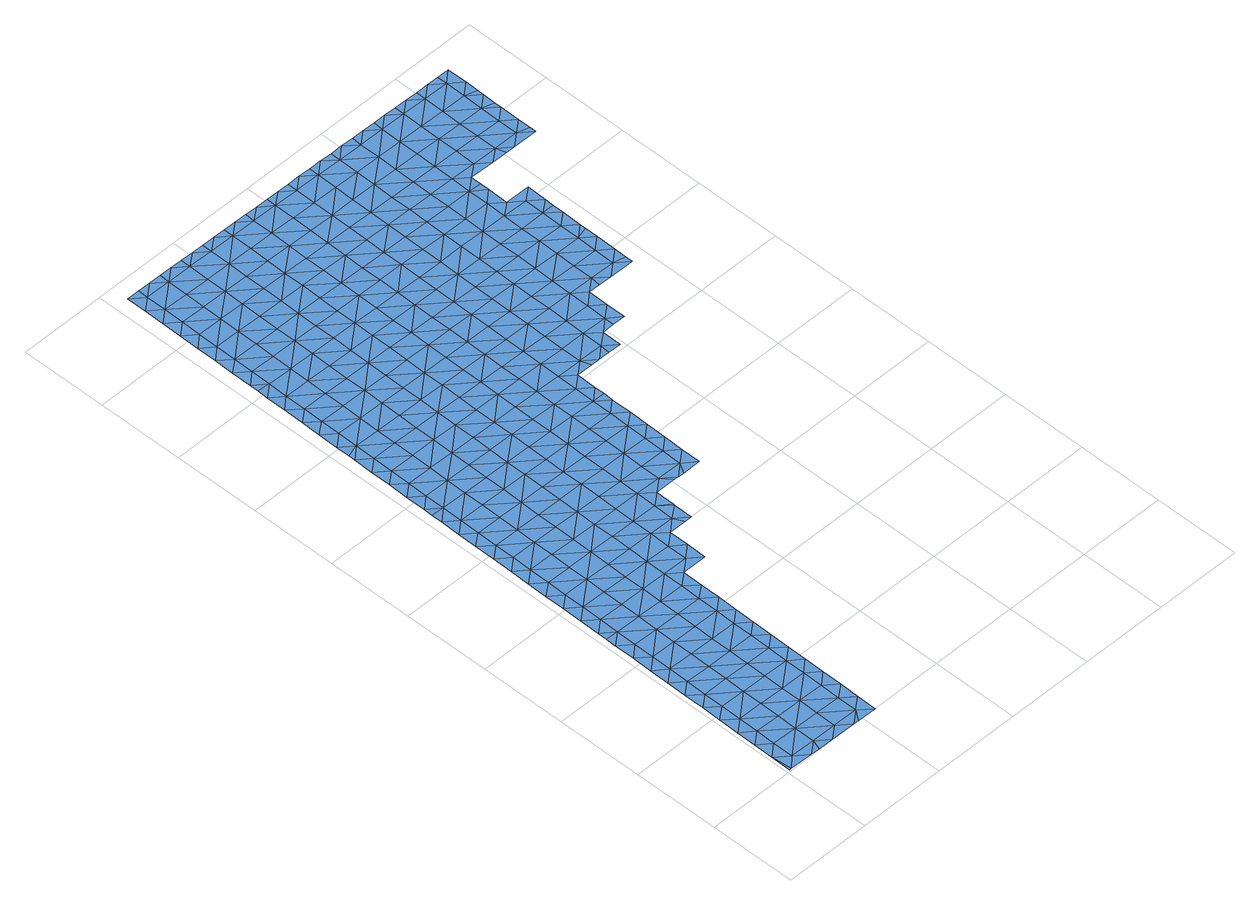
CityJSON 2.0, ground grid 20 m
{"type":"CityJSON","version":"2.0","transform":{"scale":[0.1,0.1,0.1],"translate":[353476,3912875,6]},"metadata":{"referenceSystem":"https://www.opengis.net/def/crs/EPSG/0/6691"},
"CityObjects":{
"waterbody1":{"type":"WaterBody","attributes":{"name":"7","class":"1140","function":"1","WaterBodyRiverFloodingRiskAttribute.description":"4","WaterBodyRiverFloodingRiskAttribute.rankOrg":"2","WaterBodyRiverFloodingRiskAttribute.adminType":"2","WaterBodyRiverFloodingRiskAttribute.scale":"L2"},"geometry":[{"type":"MultiSurface","lod":"1","boundaries":[[[0,1,2]],[[1,0,3]],[[0,4,3]],[[5,1,3]],[[6,1,5]],[[6,7,8]],[[6,5,7]],[[4,9,3]],[[10,11,8]],[[7,10,8]],[[3,12,5]],[[10,13,11]],[[11,13,14]],[[4,15,9]],[[7,5,12]],[[3,9,12]],[[7,16,10]],[[14,17,18]],[[14,13,17]],[[9,15,19]],[[7,12,16]],[[10,20,13]],[[21,18,17]],[[22,18,21]],[[19,23,9]],[[20,17,13]],[[10,16,24]],[[22,25,26]],[[12,9,23]],[[22,21,25]],[[20,10,24]],[[27,21,17]],[[23,28,12]],[[29,23,19]],[[30,26,31]],[[26,25,31]],[[16,32,24]],[[27,17,20]],[[21,33,25]],[[16,12,32]],[[27,33,21]],[[32,12,28]],[[34,30,35]],[[30,31,35]],[[36,37,34]],[[24,38,20]],[[25,39,31]],[[37,36,40]],[[36,34,35]],[[20,41,27]],[[42,23,29]],[[43,44,40]],[[24,32,38]],[[36,43,40]],[[25,33,45]],[[28,23,42]],[[46,42,29]],[[47,33,27]],[[41,20,38]],[[25,45,39]],[[42,48,28]],[[35,49,36]],[[44,50,51]],[[35,31,49]],[[32,28,48]],[[52,42,46]],[[44,43,50]],[[49,31,39]],[[33,53,45]],[[32,54,38]],[[36,55,43]],[[27,41,47]],[[47,53,33]],[[51,56,57]],[[58,32,48]],[[51,50,56]],[[59,41,38]],[[60,50,43]],[[61,62,57]],[[53,63,45]],[[52,64,42]],[[36,49,55]],[[54,32,58]],[[59,47,41]],[[39,45,63]],[[48,42,64]],[[65,49,39]],[[57,56,61]],[[43,55,60]],[[62,66,67]],[[48,68,58]],[[50,69,56]],[[59,38,54]],[[62,61,66]],[[48,64,68]],[[70,69,50]],[[47,71,53]],[[49,72,55]],[[70,50,60]],[[59,71,47]],[[56,69,61]],[[39,63,65]],[[65,72,49]],[[58,73,54]],[[74,67,75]],[[67,66,75]],[[58,68,73]],[[53,76,63]],[[72,77,55]],[[55,78,60]],[[74,79,80]],[[79,74,75]],[[81,54,73]],[[59,54,81]],[[78,70,60]],[[82,53,71]],[[66,61,83]],[[63,84,65]],[[85,71,59]],[[81,85,59]],[[61,69,83]],[[66,86,75]],[[76,53,82]],[[87,80,79]],[[78,55,77]],[[88,80,87]],[[89,69,70]],[[86,79,75]],[[66,83,90]],[[88,91,92]],[[71,93,82]],[[84,63,76]],[[91,88,87]],[[72,65,84]],[[93,71,85]],[[94,77,72]],[[89,70,78]],[[66,90,86]],[[92,95,96]],[[79,97,87]],[[89,98,69]],[[93,99,82]],[[69,100,83]],[[86,97,79]],[[96,95,101]],[[98,100,69]],[[76,82,99]],[[92,91,95]],[[72,84,94]],[[102,84,76]],[[99,102,76]],[[101,103,104]],[[90,83,100]],[[101,95,103]],[[91,87,105]],[[90,106,86]],[[77,94,107]],[[105,87,97]],[[78,77,108]],[[109,110,104]],[[111,94,84]],[[102,111,84]],[[91,112,95]],[[108,77,107]],[[109,104,103]],[[108,113,78]],[[113,98,89]],[[114,112,91]],[[86,115,97]],[[89,78,113]],[[116,117,110]],[[90,100,106]],[[91,105,114]],[[94,118,107]],[[118,94,111]],[[110,109,116]],[[113,119,98]],[[120,108,107]],[[103,121,109]],[[86,106,115]],[[118,120,107]],[[97,122,105]],[[117,123,124]],[[103,95,121]],[[100,98,119]],[[117,116,123]],[[121,95,112]],[[124,125,126]],[[109,127,116]],[[97,115,128]],[[125,129,126]],[[120,130,108]],[[114,105,122]],[[108,130,113]],[[131,100,119]],[[124,123,125]],[[97,128,122]],[[106,100,132]],[[106,133,115]],[[116,134,123]],[[109,121,127]],[[132,100,131]],[[132,133,106]],[[133,128,115]],[[135,129,136]],[[112,114,137]],[[129,125,136]],[[138,125,123]],[[130,139,113]],[[113,140,119]],[[134,116,127]],[[114,122,137]],[[136,141,135]],[[142,130,120]],[[135,141,143]],[[134,138,123]],[[139,140,113]],[[144,122,128]],[[121,112,145]],[[119,140,131]],[[112,137,145]],[[121,146,127]],[[125,147,136]],[[148,143,149]],[[150,146,121]],[[144,128,133]],[[143,141,149]],[[151,137,122]],[[144,152,122]],[[142,153,130]],[[136,147,141]],[[121,145,150]],[[149,154,148]],[[127,155,134]],[[125,138,156]],[[132,131,157]],[[152,151,122]],[[139,130,153]],[[158,148,154]],[[146,155,127]],[[132,159,133]],[[147,125,156]],[[160,145,137]],[[131,140,157]],[[134,155,138]],[[158,161,162]],[[154,161,158]],[[139,163,140]],[[162,161,164]],[[160,150,145]],[[139,153,163]],[[165,144,133]],[[149,141,166]],[[132,157,159]],[[166,141,147]],[[167,168,164]],[[149,169,154]],[[155,170,138]],[[165,152,144]],[[160,137,151]],[[156,138,170]],[[164,161,167]],[[150,171,146]],[[133,159,172]],[[173,174,168]],[[157,140,175]],[[149,166,169]],[[165,133,172]],[[140,163,175]],[[176,151,152]],[[177,159,157]],[[168,167,173]],[[178,179,154]],[[165,176,152]],[[180,166,147]],[[150,160,171]],[[146,181,155]],[[161,179,167]],[[156,170,182]],[[147,156,183]],[[154,169,178]],[[174,184,185]],[[161,154,179]],[[163,186,175]],[[187,160,151]],[[188,157,175]],[[189,181,146]],[[159,177,172]],[[183,156,182]],[[189,146,171]],[[174,173,184]],[[190,170,155]],[[177,157,188]],[[185,191,192]],[[186,193,175]],[[172,194,165]],[[187,151,176]],[[180,147,183]],[[169,166,180]],[[195,171,160]],[[185,184,191]],[[173,167,196]],[[197,188,175]],[[170,190,182]],[[169,198,178]],[[199,200,192]],[[167,179,196]],[[201,176,165]],[[196,202,173]],[[173,203,184]],[[199,192,191]],[[175,193,197]],[[172,177,194]],[[155,181,190]],[[202,203,173]],[[160,187,204]],[[205,188,197]],[[188,206,177]],[[169,180,198]],[[178,207,179]],[[189,171,195]],[[201,165,194]],[[183,182,208]],[[188,205,206]],[[160,204,195]],[[209,200,210]],[[189,211,181]],[[208,182,190]],[[200,199,210]],[[201,212,176]],[[176,213,187]],[[183,214,180]],[[208,214,183]],[[191,215,199]],[[178,198,216]],[[179,217,196]],[[212,213,176]],[[206,218,177]],[[213,204,187]],[[191,184,215]],[[177,218,194]],[[219,209,220]],[[181,221,190]],[[209,210,220]],[[215,184,203]],[[189,195,211]],[[178,216,207]],[[180,222,198]],[[199,223,210]],[[224,195,204]],[[225,219,220]],[[218,226,194]],[[194,227,201]],[[202,196,217]],[[213,224,204]],[[228,218,206]],[[181,211,221]],[[179,207,217]],[[221,229,190]],[[190,230,208]],[[202,231,203]],[[180,214,232]],[[226,227,194]],[[217,231,202]],[[199,215,223]],[[210,233,220]],[[234,225,220]],[[229,230,190]],[[222,180,232]],[[216,198,222]],[[235,207,216]],[[236,233,210]],[[208,237,214]],[[222,235,216]],[[212,201,227]],[[231,238,203]],[[233,234,220]],[[211,195,239]],[[210,223,236]],[[230,237,208]],[[240,217,207]],[[227,241,212]],[[214,237,232]],[[218,228,242]],[[195,224,239]],[[211,243,221]],[[213,212,241]],[[242,244,218]],[[215,203,245]],[[215,246,223]],[[218,244,226]],[[221,243,229]],[[245,203,238]],[[245,246,215]],[[232,247,222]],[[211,239,248]],[[240,207,235]],[[223,246,236]],[[240,249,217]],[[217,250,231]],[[251,244,242]],[[252,234,233]],[[226,253,227]],[[254,213,241]],[[211,248,243]],[[244,253,226]],[[249,250,217]],[[229,255,230]],[[250,238,231]],[[224,213,256]],[[224,257,239]],[[243,255,229]],[[232,237,247]],[[222,258,235]],[[236,259,233]],[[256,213,254]],[[260,252,233]],[[261,237,230]],[[262,244,251]],[[239,257,248]],[[253,263,227]],[[227,264,241]],[[265,222,247]],[[266,240,235]],[[259,236,246]],[[263,264,227]],[[250,267,238]],[[241,264,254]],[[224,256,257]],[[258,222,265]],[[248,268,243]],[[266,249,240]],[[261,230,255]],[[245,238,267]],[[237,269,247]],[[245,270,246]],[[260,233,271]],[[233,259,271]],[[253,244,272]],[[244,262,272]],[[254,273,256]],[[266,235,258]],[[243,274,255]],[[275,250,249]],[[276,237,261]],[[264,273,254]],[[277,263,253]],[[248,257,268]],[[272,277,253]],[[266,275,249]],[[245,267,270]],[[270,278,246]],[[246,279,259]],[[280,260,271]],[[265,247,269]],[[256,281,257]],[[282,261,255]],[[237,276,269]],[[243,268,274]],[[283,267,250]],[[259,279,271]],[[284,263,277]],[[264,263,284]],[[271,285,280]],[[258,265,286]],[[287,266,258]],[[261,282,276]],[[256,273,281]],[[279,246,278]],[[288,273,264]],[[255,274,289]],[[284,288,264]],[[265,269,286]],[[250,275,290]],[[268,257,291]],[[279,292,271]],[[282,255,289]],[[283,250,290]],[[276,293,269]],[[257,281,291]],[[271,292,285]],[[294,275,266]],[[270,295,278]],[[258,286,287]],[[270,267,295]],[[296,273,288]],[[281,273,296]],[[297,294,266]],[[293,276,282]],[[295,267,283]],[[268,291,298]],[[297,266,287]],[[274,268,299]],[[275,294,290]],[[278,300,279]],[[301,285,292]],[[289,274,299]],[[281,296,302]],[[286,269,303]],[[291,281,304]],[[268,298,299]],[[304,281,302]],[[289,305,282]],[[306,298,291]],[[290,307,283]],[[269,293,303]],[[286,308,287]],[[294,307,290]],[[278,295,300]],[[279,309,292]],[[310,301,292]],[[311,293,282]],[[305,289,299]],[[291,304,306]],[[287,308,297]],[[286,303,312]],[[313,279,300]],[[307,314,283]],[[298,315,299]],[[311,282,305]],[[295,283,314]],[[316,303,293]],[[286,312,308]],[[315,298,306]],[[292,309,310]],[[297,317,294]],[[279,313,309]],[[308,317,297]],[[295,318,300]],[[299,319,305]],[[320,293,311]],[[321,315,306]],[[294,322,307]],[[300,318,313]],[[295,314,323]],[[324,310,309]],[[312,303,316]],[[319,299,315]],[[293,320,316]],[[312,325,308]],[[319,326,305]],[[305,327,311]],[[295,323,318]],[[313,328,309]],[[294,317,322]],[[322,329,307]],[[307,330,314]],[[318,328,313]],[[326,327,305]],[[327,320,311]],[[321,331,315]],[[309,332,324]],[[329,330,307]],[[308,333,317]],[[314,330,323]],[[312,316,325]],[[331,334,315]],[[335,316,320]],[[336,319,315]],[[309,337,332]],[[323,338,318]],[[308,325,333]],[[317,339,322]],[[330,338,323]],[[334,336,315]],[[309,328,337]],[[336,326,319]],[[340,325,316]],[[341,339,317]],[[341,317,333]],[[322,339,329]],[[320,327,335]],[[318,342,328]],[[338,342,318]],[[331,343,334]],[[344,332,337]],[[329,345,330]],[[316,335,340]],[[325,346,333]],[[342,347,328]],[[328,348,337]],[[349,344,337]],[[327,326,350]],[[351,346,325]],[[334,343,352]],[[353,338,330]],[[351,325,340]],[[347,348,328]],[[333,346,341]],[[326,336,350]],[[345,329,339]],[[350,354,327]],[[334,355,336]],[[348,349,337]],[[335,327,354]],[[355,334,352]],[[341,356,339]],[[354,357,335]],[[335,358,340]],[[346,356,341]],[[330,345,353]],[[355,359,336]],[[336,359,350]],[[360,345,339]],[[361,362,338]],[[340,358,351]],[[342,362,347]],[[338,353,361]],[[342,338,362]],[[363,349,348]],[[364,346,351]],[[365,359,355]],[[335,357,358]],[[359,366,350]],[[350,367,354]],[[347,368,348]],[[339,356,360]],[[360,369,345]],[[345,370,353]],[[371,363,348]],[[366,367,350]],[[354,367,357]],[[364,351,358]],[[368,347,362]],[[346,372,356]],[[373,359,365]],[[374,371,348]],[[375,372,346]],[[361,353,370]],[[357,376,358]],[[375,346,364]],[[345,369,370]],[[367,376,357]],[[377,366,359]],[[361,378,362]],[[373,377,359]],[[370,378,361]],[[348,368,374]],[[372,379,356]],[[360,379,369]],[[380,367,366]],[[360,356,379]],[[381,371,374]],[[364,358,382]],[[380,366,377]],[[383,370,369]],[[364,384,375]],[[358,376,382]],[[385,362,378]],[[368,362,386]],[[368,387,374]],[[388,381,374]],[[389,376,367]],[[380,389,367]],[[386,362,385]],[[390,372,375]],[[364,382,384]],[[369,379,383]],[[383,391,370]],[[387,388,374]],[[392,390,375]],[[378,370,391]],[[393,389,380]],[[392,375,384]],[[387,368,386]],[[376,394,382]],[[378,395,385]],[[379,372,390]],[[396,383,379]],[[397,376,389]],[[378,391,398]],[[399,388,387]],[[393,400,389]],[[401,391,383]],[[376,397,394]],[[395,378,398]],[[384,402,392]],[[384,382,402]],[[379,390,396]],[[386,385,403]],[[404,399,387]],[[405,397,389]],[[402,382,394]],[[387,386,403]],[[392,406,390]],[[405,389,400]],[[385,395,403]],[[383,396,401]],[[407,404,387]],[[398,391,408]],[[397,409,394]],[[408,391,401]],[[398,410,395]],[[392,402,406]],[[406,411,390]],[[390,412,396]],[[387,403,407]],[[409,397,405]],[[400,413,405]],[[410,398,408]],[[414,403,395]],[[415,404,407]],[[402,394,416]],[[412,417,396]],[[390,411,412]],[[394,409,416]],[[418,395,410]],[[403,414,407]],[[401,396,417]],[[405,419,409]],[[420,415,407]],[[405,413,421]],[[406,402,422]],[[408,401,417]],[[419,405,421]],[[414,395,418]],[[402,416,422]],[[417,423,408]],[[419,424,409]],[[409,424,416]],[[411,406,425]],[[410,408,423]],[[407,426,420]],[[412,411,427]],[[410,428,418]],[[406,422,425]],[[407,414,426]],[[427,429,412]],[[430,416,424]],[[422,416,431]],[[417,412,429]],[[427,411,432]],[[416,430,431]],[[411,425,432]],[[433,425,422]],[[410,423,428]],[[428,434,418]],[[429,435,417]],[[418,436,414]],[[437,420,426]],[[422,431,433]],[[423,417,438]],[[438,417,435]],[[439,426,414]],[[425,440,432]],[[441,425,433]],[[442,427,432]],[[437,426,443]],[[418,434,436]],[[425,441,440]],[[444,423,438]],[[428,423,444]],[[432,440,442]],[[414,436,439]],[[443,426,439]],[[428,445,434]],[[446,445,428]],[[434,445,436]],[[428,444,446]],[[447,443,439]],[[444,438,448]],[[447,439,449]],[[436,445,450]],[[439,436,451]],[[446,444,452]],[[451,436,450]],[[444,448,452]],[[446,453,445]],[[449,439,451]],[[448,454,452]],[[445,455,450]],[[446,452,453]],[[453,455,445]],[[456,449,451]],[[457,452,454]],[[457,458,452]],[[456,451,459]],[[450,455,460]],[[451,450,461]],[[453,452,458]],[[451,461,459]],[[453,462,455]],[[450,460,461]],[[455,463,460]],[[457,464,458]],[[453,458,462]],[[462,463,455]],[[465,459,461]],[[464,466,458]],[[460,467,461]],[[468,465,461]],[[458,469,462]],[[458,466,469]],[[467,468,461]],[[460,463,470]],[[471,463,462]],[[460,470,467]],[[462,469,471]],[[463,472,470]],[[473,463,471]],[[463,473,472]],[[474,468,467]],[[472,475,470]],[[475,476,470]],[[470,476,467]],[[477,467,476]],[[474,467,477]]]}]}
},
"vertices":[
[12,4,3],[9,50,3],[8,4,3],[37,26,3],[65,3,3],[37,73,3],[9,96,3],[38,119,3],[10,142,3],[93,25,3],[39,165,3],[11,189,3],[94,72,3],[40,211,3],[12,235,3],[86,2,3],[95,118,3],[40,257,3],[12,281,3],[121,2,3],[96,210,3],[41,304,3],[13,327,3],[150,25,3],[96,164,3],[42,350,3],[14,373,3],[97,257,3],[151,71,3],[178,1,3],[15,420,3],[43,396,3],[152,117,3],[98,303,3],[15,466,3],[43,442,3],[44,489,3],[16,490,3],[152,163,3],[99,395,3],[16,512,3],[153,209,3],[207,24,3],[45,535,3],[17,558,3],[99,349,3],[190,1,3],[154,256,3],[208,70,3],[100,441,3],[46,581,3],[18,605,3],[235,0,3],[155,302,3],[209,162,3],[101,488,3],[46,627,3],[18,651,3],[209,116,3],[210,208,3],[102,534,3],[47,673,3],[19,697,3],[155,348,3],[236,46,3],[156,394,3],[48,720,3],[20,743,3],[237,92,3],[103,626,3],[102,580,3],[211,255,3],[157,440,3],[237,139,3],[21,789,3],[49,766,3],[212,347,3],[158,487,3],[159,533,3],[49,812,3],[21,836,3],[238,185,3],[212,301,3],[104,672,3],[213,393,3],[239,231,3],[105,765,3],[50,858,3],[22,882,3],[159,579,3],[105,719,3],[51,905,3],[23,928,3],[240,277,3],[214,440,3],[52,951,3],[23,952,3],[106,811,3],[160,625,3],[240,324,3],[161,672,3],[24,974,3],[241,370,3],[52,997,3],[24,1020,3],[107,857,3],[162,718,3],[215,486,3],[215,532,3],[53,1043,3],[25,1067,3],[242,416,3],[108,950,3],[216,578,3],[108,904,3],[162,764,3],[54,1089,3],[26,1113,3],[243,462,3],[217,624,3],[243,508,3],[109,996,3],[164,856,3],[55,1136,3],[27,1159,3],[55,1182,3],[27,1173,3],[110,1042,3],[163,810,3],[27,1205,3],[272,531,3],[218,671,3],[218,717,3],[219,763,3],[111,1088,3],[28,1252,3],[56,1228,3],[165,903,3],[111,1135,3],[273,577,3],[274,624,3],[57,1274,3],[300,508,3],[29,1298,3],[220,809,3],[165,949,3],[167,1041,3],[113,1227,3],[30,1344,3],[58,1320,3],[166,995,3],[221,902,3],[221,856,3],[301,554,3],[58,1367,3],[168,1088,3],[112,1181,3],[274,670,3],[30,1390,3],[275,716,3],[222,948,3],[59,1413,3],[31,1415,3],[302,600,3],[31,1436,3],[277,808,3],[114,1273,3],[60,1459,3],[32,1483,3],[115,1320,3],[168,1134,3],[223,994,3],[276,762,3],[61,1505,3],[33,1529,3],[330,623,3],[277,855,3],[332,715,3],[115,1366,3],[116,1412,3],[171,1272,3],[224,1087,3],[169,1180,3],[170,1226,3],[61,1552,3],[33,1575,3],[342,599,3],[278,901,3],[331,669,3],[224,1040,3],[225,1133,3],[62,1598,3],[34,1621,3],[358,599,3],[333,761,3],[280,993,3],[117,1458,3],[359,645,3],[171,1319,3],[63,1644,3],[35,1668,3],[333,807,3],[118,1504,3],[118,1551,3],[279,947,3],[359,648,3],[360,691,3],[173,1411,3],[226,1179,3],[36,1714,3],[64,1690,3],[280,1039,3],[334,854,3],[335,900,3],[227,1225,3],[119,1597,3],[172,1365,3],[174,1457,3],[389,714,3],[36,1760,3],[64,1736,3],[281,1086,3],[228,1318,3],[120,1643,3],[336,946,3],[65,1759,3],[389,760,3],[390,807,3],[407,691,3],[282,1132,3],[283,1178,3],[174,1503,3],[227,1271,3],[121,1735,3],[93,1759,3],[229,1364,3],[121,1689,3],[283,1224,3],[175,1550,3],[336,992,3],[230,1410,3],[391,853,3],[417,691,3],[338,1085,3],[445,713,3],[176,1596,3],[177,1642,3],[284,1271,3],[337,1039,3],[230,1456,3],[231,1503,3],[431,690,3],[122,1759,3],[446,759,3],[392,899,3],[339,1131,3],[392,945,3],[393,991,3],[286,1363,3],[177,1688,3],[150,1758,3],[339,1177,3],[474,690,3],[447,806,3],[448,852,3],[285,1317,3],[286,1409,3],[232,1549,3],[394,1038,3],[341,1270,3],[233,1595,3],[178,1735,3],[474,736,3],[449,898,3],[395,1084,3],[287,1455,3],[340,1223,3],[475,782,3],[233,1641,3],[234,1687,3],[178,1758,3],[449,944,3],[396,1176,3],[289,1548,3],[476,828,3],[207,1757,3],[342,1316,3],[342,1362,3],[477,874,3],[395,1130,3],[288,1502,3],[450,990,3],[235,1734,3],[397,1222,3],[344,1454,3],[289,1594,3],[477,921,3],[343,1408,3],[451,1037,3],[452,1083,3],[290,1640,3],[235,1757,3],[478,943,3],[398,1269,3],[478,967,3],[452,1129,3],[479,1013,3],[345,1501,3],[399,1361,3],[292,1733,3],[264,1756,3],[453,1175,3],[398,1315,3],[291,1686,3],[345,1547,3],[508,1036,3],[455,1268,3],[400,1407,3],[347,1639,3],[508,1082,3],[454,1222,3],[516,1012,3],[401,1454,3],[346,1593,3],[292,1756,3],[455,1314,3],[509,1128,3],[510,1174,3],[348,1686,3],[401,1500,3],[402,1546,3],[536,1012,3],[320,1755,3],[456,1360,3],[564,1035,3],[511,1221,3],[565,1081,3],[348,1732,3],[403,1592,3],[458,1453,3],[511,1267,3],[457,1406,3],[404,1638,3],[562,1012,3],[349,1755,3],[458,1499,3],[513,1359,3],[405,1685,3],[405,1731,3],[377,1754,3],[566,1127,3],[512,1313,3],[592,1011,3],[459,1545,3],[567,1173,3],[593,1057,3],[514,1405,3],[567,1220,3],[568,1266,3],[622,1080,3],[514,1452,3],[460,1591,3],[461,1637,3],[406,1754,3],[569,1312,3],[621,1057,3],[623,1126,3],[623,1173,3],[461,1684,3],[515,1498,3],[516,1544,3],[434,1753,3],[570,1405,3],[650,1057,3],[462,1730,3],[570,1358,3],[624,1219,3],[651,1103,3],[517,1590,3],[571,1451,3],[651,1149,3],[462,1753,3],[625,1265,3],[572,1497,3],[626,1311,3],[517,1637,3],[518,1683,3],[519,1729,3],[491,1753,3],[680,1172,3],[627,1404,3],[573,1543,3],[626,1357,3],[678,1149,3],[682,1264,3],[574,1636,3],[628,1450,3],[681,1218,3],[573,1589,3],[519,1752,3],[708,1148,3],[629,1496,3],[682,1310,3],[575,1682,3],[548,1752,3],[737,1171,3],[683,1356,3],[576,1728,3],[629,1542,3],[738,1217,3],[630,1588,3],[684,1403,3],[685,1449,3],[765,1147,3],[632,1681,3],[576,1751,3],[739,1263,3],[685,1495,3],[631,1635,3],[766,1193,3],[604,1751,3],[765,1164,3],[739,1309,3],[686,1541,3],[767,1240,3],[740,1356,3],[632,1727,3],[713,1425,3],[687,1588,3],[714,1472,3],[767,1270,3],[767,1286,3],[741,1402,3],[768,1332,3],[688,1634,3],[714,1494,3],[688,1680,3],[633,1750,3],[714,1518,3],[689,1726,3],[769,1378,3],[768,1356,3],[770,1424,3],[661,1750,3],[743,1540,3],[745,1633,3],[744,1587,3],[690,1749,3],[771,1517,3],[718,1749,3],[745,1679,3],[746,1725,3],[800,1539,3],[801,1586,3],[807,1516,3],[801,1632,3],[746,1748,3],[828,1516,3],[857,1539,3],[775,1748,3],[802,1678,3],[803,1724,3],[857,1585,3],[858,1631,3],[885,1515,3],[803,1747,3],[885,1530,3],[860,1723,3],[832,1747,3],[885,1561,3],[859,1677,3],[886,1607,3],[887,1654,3],[886,1623,3],[860,1747,3],[887,1669,3],[888,1700,3],[888,1746,3]
]}
